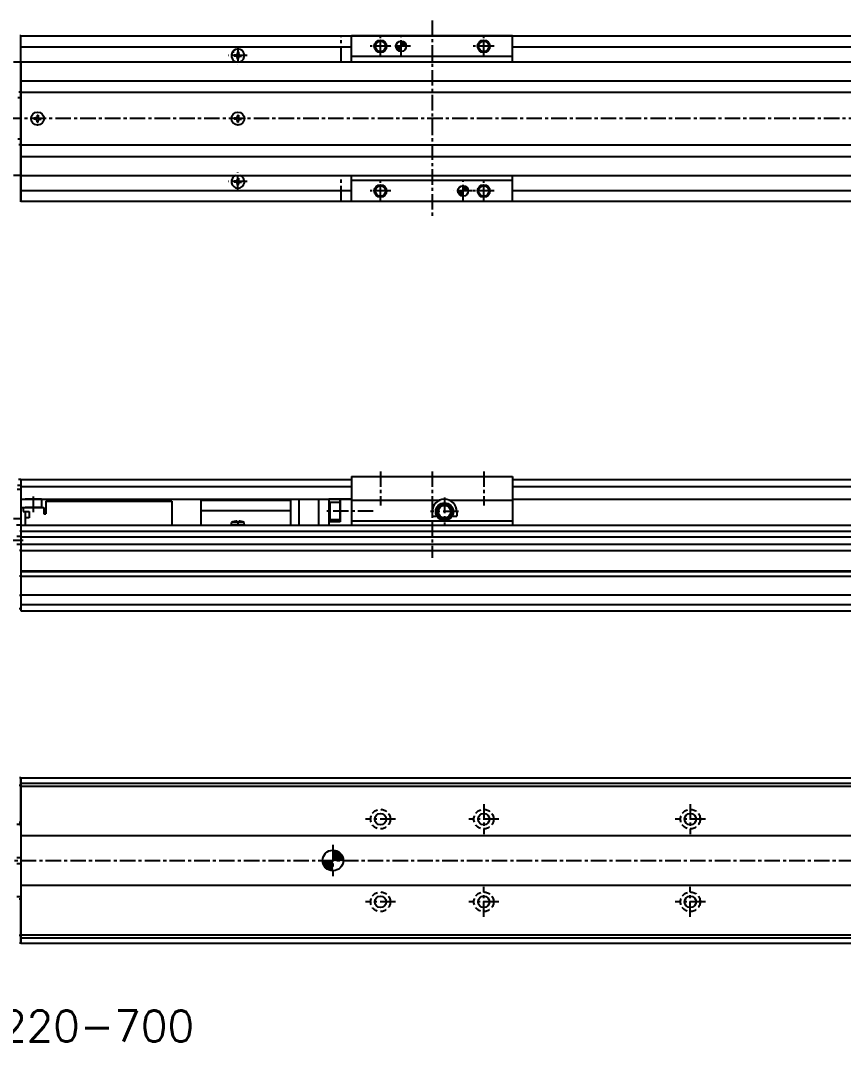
# Model space of a CAD drawing. Extents: x -463 to 733, y 41 to 537.
# Drawn here: x -263.8 to 134.6, y 41.4 to 536.9 of the extents above; entities that cross this region are included whole.
import ezdxf

# ---------------------------------------------------------------- set-up
doc = ezdxf.new("R2010")
doc.units = 0
for name, pattern in [('CENTER', [12, 7.5, -1.5, 1.5, -1.5]), ('DASHED', [4.5, 3, -1.5]), ('PHANTOM', [15, 7.5, -1.5, 1.5, -1.5, 1.5, -1.5])]:
    doc.linetypes.add(name, pattern=pattern)
doc.layers.get('0').update_dxf_attribs({"linetype": 'CONTINUOUS'})
doc.layers.add('CENTER', color=1, linetype='CENTER')
doc.styles.get("Standard").update_dxf_attribs({"font": 'txt', "bigfont": 'EXTFONT'})

# ---------------------------------------------------------------- blocks, each defined once
blk = doc.blocks.new('DTL0004')
at = {"color": 0, "linetype": 'CONTINUOUS'}
for p, q in [((-3.15, 0), (-3.04, 1.3)), ((3.15, 0), (-3.15, 0)), ((-0.4, 1.3), (-3.04, 1.3)), ((-0.4, 1.89), (-0.4, 0.9)), ((0.4, 0.9), (-0.4, 0.9)), ((0.4, 1.89), (0.4, 0.9)), ((3.04, 1.3), (0.4, 1.3)), ((3.15, 0), (3.04, 1.3))]:
    blk.add_line(p, q, dxfattribs=at)
for start, end in [(92.8723, 112.3565), (67.6435, 87.1277)]:
    blk.add_arc((0, -6.08), 7.98, start, end, dxfattribs=at)
at = {"color": 0}
blk.add_point((0, 0), dxfattribs=at)
blk.add_point((0, 0), dxfattribs=at)
blk = doc.blocks.new('*X5')
at = {"color": 0}
for p, q in [((-296.92, 152.53), (-296.85, 152.6)), ((-296.92, 152.3), (-296.64, 152.59)), ((-296.92, 152.08), (-296.44, 152.56)), ((-296.92, 151.86), (-296.26, 152.52)), ((-296.92, 151.63), (-296.09, 152.46)), ((-296.92, 151.41), (-295.93, 152.4)), ((-296.92, 151.18), (-295.78, 152.33)), ((-296.92, 150.96), (-295.64, 152.25)), ((-296.92, 150.74), (-295.5, 152.16)), ((-296.92, 150.51), (-295.37, 152.07)), ((-296.92, 150.29), (-295.25, 151.96)), ((-296.89, 150.1), (-295.14, 151.85)), ((-296.66, 150.1), (-295.03, 151.74)), ((-296.44, 150.1), (-294.93, 151.61)), ((-296.21, 150.1), (-294.84, 151.48)), ((-295.99, 150.1), (-294.75, 151.34)), ((-295.77, 150.1), (-294.67, 151.2)), ((-299.42, 150.03), (-299.34, 150.1)), ((-299.41, 149.82), (-299.12, 150.1)), ((-299.38, 149.63), (-298.9, 150.1)), ((-299.33, 149.44), (-298.67, 150.1)), ((-299.28, 149.27), (-298.45, 150.1)), ((-299.22, 149.11), (-298.23, 150.1)), ((-299.15, 148.96), (-298, 150.1)), ((-299.07, 148.82), (-297.78, 150.1)), ((-298.98, 148.68), (-297.56, 150.1)), ((-298.88, 148.55), (-297.33, 150.1)), ((-298.78, 148.43), (-297.11, 150.1)), ((-298.67, 148.32), (-296.92, 150.07)), ((-298.56, 148.21), (-296.92, 149.84)), ((-298.43, 148.11), (-296.92, 149.62)), ((-298.3, 148.02), (-296.92, 149.4)), ((-298.16, 147.93), (-296.92, 149.17)), ((-298.02, 147.86), (-296.92, 148.95)), ((-297.86, 147.79), (-296.92, 148.73)), ((-295.54, 150.1), (-294.61, 151.04)), ((-295.32, 150.1), (-294.55, 150.88)), ((-295.1, 150.1), (-294.5, 150.7)), ((-294.87, 150.1), (-294.46, 150.52)), ((-294.65, 150.1), (-294.43, 150.32)), ((-294.43, 150.1), (-294.42, 150.11)), ((-297.7, 147.73), (-296.92, 148.5)), ((-297.52, 147.68), (-296.92, 148.28)), ((-297.34, 147.64), (-296.92, 148.05)), ((-297.14, 147.61), (-296.92, 147.83)), ((-296.93, 147.6), (-296.92, 147.61))]:
    blk.add_line(p, q, dxfattribs=at)
blk = doc.blocks.new('*X6')
at = {"color": 0}
for p, q in [((-265.42, 313.16), (-265.26, 313.33)), ((-265.42, 313.27), (-265.36, 313.33)), ((-265.42, 313.05), (-265.16, 313.31)), ((-265.42, 312.94), (-265.07, 313.29)), ((-265.42, 312.82), (-264.99, 313.26)), ((-265.42, 312.71), (-264.91, 313.23)), ((-265.42, 312.6), (-264.83, 313.19)), ((-265.42, 312.49), (-264.76, 313.15)), ((-265.42, 312.38), (-264.7, 313.1)), ((-265.42, 312.27), (-264.63, 313.06)), ((-265.42, 312.15), (-264.57, 313)), ((-265.38, 312.09), (-264.52, 312.95)), ((-265.27, 312.09), (-264.46, 312.89)), ((-265.15, 312.09), (-264.42, 312.83)), ((-265.04, 312.09), (-264.37, 312.76)), ((-264.93, 312.09), (-264.33, 312.69)), ((-264.82, 312.09), (-264.29, 312.62)), ((-264.71, 312.09), (-264.26, 312.54)), ((-264.6, 312.09), (-264.23, 312.45)), ((-264.48, 312.09), (-264.2, 312.37)), ((-264.37, 312.09), (-264.19, 312.27)), ((-266.67, 312.02), (-266.61, 312.09)), ((-266.66, 311.92), (-266.5, 312.09)), ((-266.65, 311.83), (-266.38, 312.09)), ((-266.62, 311.74), (-266.27, 312.09)), ((-266.6, 311.65), (-266.16, 312.09)), ((-266.56, 311.57), (-266.05, 312.09)), ((-266.53, 311.5), (-265.94, 312.09)), ((-266.48, 311.43), (-265.83, 312.09)), ((-266.44, 311.36), (-265.71, 312.09)), ((-266.39, 311.3), (-265.6, 312.09)), ((-266.34, 311.24), (-265.49, 312.09)), ((-266.28, 311.18), (-265.42, 312.04)), ((-266.23, 311.13), (-265.42, 311.93)), ((-266.16, 311.08), (-265.42, 311.82)), ((-266.1, 311.03), (-265.42, 311.71)), ((-266.03, 310.99), (-265.42, 311.59)), ((-265.95, 310.95), (-265.42, 311.48)), ((-265.87, 310.92), (-265.42, 311.37)), ((-265.79, 310.89), (-265.42, 311.26)), ((-265.7, 310.87), (-265.42, 311.15)), ((-265.61, 310.85), (-265.42, 311.04)), ((-265.51, 310.84), (-265.42, 310.92)), ((-264.26, 312.09), (-264.18, 312.17))]:
    blk.add_line(p, q, dxfattribs=at)
blk = doc.blocks.new('*X7')
at = {"color": 0}
for p, q in [((-281.67, 347), (-281.58, 347.09)), ((-281.66, 346.9), (-281.47, 347.09)), ((-281.64, 346.81), (-281.36, 347.09)), ((-281.62, 346.72), (-281.25, 347.09)), ((-281.59, 346.63), (-281.14, 347.09)), ((-281.56, 346.56), (-281.03, 347.09)), ((-281.52, 346.48), (-280.91, 347.09)), ((-281.48, 346.41), (-280.8, 347.09)), ((-281.43, 346.35), (-280.69, 347.09)), ((-281.38, 346.28), (-280.58, 347.09)), ((-281.33, 346.22), (-280.47, 347.09)), ((-281.27, 346.17), (-280.42, 347.02)), ((-281.21, 346.12), (-280.42, 346.91)), ((-280.42, 348.25), (-280.34, 348.33)), ((-280.42, 348.14), (-280.24, 348.32)), ((-280.42, 348.02), (-280.14, 348.3)), ((-280.42, 347.91), (-280.05, 348.28)), ((-280.42, 347.8), (-279.97, 348.25)), ((-280.42, 347.69), (-279.89, 348.22)), ((-280.42, 347.58), (-279.82, 348.18)), ((-280.42, 347.46), (-279.75, 348.14)), ((-280.42, 347.35), (-279.68, 348.09)), ((-280.42, 347.24), (-279.62, 348.04)), ((-280.42, 347.13), (-279.56, 347.99)), ((-280.35, 347.09), (-279.51, 347.94)), ((-280.24, 347.09), (-279.45, 347.88)), ((-280.13, 347.09), (-279.41, 347.81)), ((-280.02, 347.09), (-279.36, 347.74)), ((-279.91, 347.09), (-279.32, 347.67)), ((-279.8, 347.09), (-279.28, 347.6)), ((-279.68, 347.09), (-279.25, 347.52)), ((-279.57, 347.09), (-279.22, 347.44)), ((-279.46, 347.09), (-279.2, 347.35)), ((-279.35, 347.09), (-279.18, 347.25)), ((-279.24, 347.09), (-279.17, 347.15)), ((-281.15, 346.07), (-280.42, 346.79)), ((-281.08, 346.02), (-280.42, 346.68)), ((-281.01, 345.98), (-280.42, 346.57)), ((-280.94, 345.95), (-280.42, 346.46)), ((-280.86, 345.91), (-280.42, 346.35)), ((-280.77, 345.89), (-280.42, 346.23)), ((-280.68, 345.86), (-280.42, 346.12)), ((-280.59, 345.85), (-280.42, 346.01)), ((-280.48, 345.84), (-280.42, 345.9))]:
    blk.add_line(p, q, dxfattribs=at)

msp = doc.modelspace()

# ---------------------------------------------------------------- linework, layer by layer
at = {"color": 7, "linetype": 'CONTINUOUS'}
for p, q in [((-263.52, 529.44), (-264.1, 529.44)), ((-263.52, 516.94), (-263.52, 529.44)), ((-263.52, 529.44), (718.48, 529.44)), ((-263.52, 449.44), (-263.52, 529.44)), ((-25.52, 529.44), (-103.52, 529.44)), ((-103.52, 516.94), (-103.52, 529.44)), ((-25.52, 516.94), (-25.52, 529.44)), ((-263.52, 524.24), (-103.52, 524.24)), ((-160.77, 521.69), (-160.27, 521.69)), ((-158.77, 521.69), (-158.77, 520.93)), ((-158.27, 521.69), (-158.27, 520.93)), ((-25.52, 524.24), (718.48, 524.24)), ((-267.19, 516.94), (-263.52, 516.94)), ((-263.52, 516.94), (-263.52, 461.94)), ((-263.52, 516.94), (718.48, 516.94)), ((-263.52, 516.94), (-103.52, 516.94)), ((-160.27, 520.19), (-160.27, 519.69)), ((-159.52, 520.19), (-160.27, 520.19)), ((-159.52, 519.69), (-160.27, 519.69)), ((-158.77, 518.19), (-158.77, 518.94)), ((-158.77, 518.19), (-158.27, 518.19)), ((-158.27, 518.19), (-158.27, 518.94)), ((-157.52, 520.19), (-156.77, 520.19)), ((-157.52, 519.69), (-156.77, 519.69)), ((-156.77, 520.19), (-156.77, 519.69)), ((-25.52, 519.44), (-103.52, 519.44)), ((-25.52, 516.94), (718.48, 516.94)), ((-263.52, 507.71), (718.48, 507.71)), ((-263.52, 502.19), (-264.6, 502.19)), ((-263.52, 502.17), (718.48, 502.17)), ((-263.52, 499.44), (-265.03, 499.44)), ((-255.77, 491.19), (-255.77, 490.43)), ((-255.77, 491.19), (-255.27, 491.19)), ((-255.27, 491.19), (-255.27, 490.43)), ((-158.77, 491.19), (-158.77, 490.43)), ((-158.77, 491.19), (-158.27, 491.19)), ((-158.27, 491.19), (-158.27, 490.43)), ((-257.27, 489.69), (-257.27, 489.19)), ((-256.52, 489.69), (-257.27, 489.69)), ((-256.52, 489.19), (-257.27, 489.19)), ((-255.77, 487.69), (-255.77, 488.44)), ((-255.77, 487.69), (-255.27, 487.69)), ((-255.27, 487.69), (-255.27, 488.44)), ((-254.52, 489.69), (-253.77, 489.69)), ((-254.52, 489.19), (-253.77, 489.19)), ((-253.77, 489.69), (-253.77, 489.19)), ((-160.27, 489.69), (-160.27, 489.19)), ((-159.52, 489.69), (-160.27, 489.69)), ((-159.52, 489.19), (-160.27, 489.19)), ((-158.77, 487.69), (-158.77, 488.44)), ((-158.77, 487.69), (-158.27, 487.69)), ((-158.27, 487.69), (-158.27, 488.44)), ((-157.52, 489.69), (-156.77, 489.69)), ((-157.52, 489.19), (-156.77, 489.19)), ((-156.77, 489.69), (-156.77, 489.19)), ((-263.52, 479.44), (-265.03, 479.44)), ((-263.52, 476.69), (-264.6, 476.69)), ((-263.52, 476.7), (718.48, 476.7)), ((-263.52, 471.17), (718.48, 471.17)), ((-263.52, 461.94), (-267.19, 461.94)), ((-263.52, 461.94), (-263.52, 449.44)), ((-263.52, 461.94), (-103.52, 461.94)), ((-261.52, 461.94), (720.48, 461.94)), ((-103.52, 449.44), (-103.52, 461.94)), ((-25.52, 461.94), (718.48, 461.94)), ((-25.52, 449.44), (-25.52, 461.94)), ((-160.27, 459.19), (-160.27, 458.69)), ((-159.52, 459.19), (-160.27, 459.19)), ((-159.52, 458.69), (-160.27, 458.69)), ((-158.77, 460.69), (-158.77, 459.93)), ((-158.77, 460.69), (-158.27, 460.69)), ((-158.77, 457.19), (-158.77, 457.94)), ((-158.77, 457.19), (-158.27, 457.19)), ((-158.27, 460.69), (-158.27, 459.93)), ((-158.27, 457.19), (-158.27, 457.94)), ((-157.52, 459.19), (-156.77, 459.19)), ((-157.52, 458.69), (-156.77, 458.69)), ((-156.77, 459.19), (-156.77, 458.69)), ((-25.52, 459.44), (-103.52, 459.44)), ((-263.52, 454.64), (-103.52, 454.64)), ((-25.52, 454.64), (718.48, 454.64)), ((-263.52, 449.44), (-264.1, 449.44)), ((-263.52, 449.44), (718.48, 449.44)), ((-103.52, 449.44), (-25.52, 449.44)), ((-263.52, 314.76), (-264.7, 314.76)), ((-263.52, 314.76), (-263.52, 305.26)), ((-263.52, 314.76), (-263.52, 252.26)), ((-263.52, 314.76), (-103.52, 314.76)), ((-263.52, 314.76), (-263.52, 305.26)), ((-103.52, 316.26), (-25.52, 316.26)), ((-103.52, 316.26), (-103.52, 292.76)), ((-25.52, 316.26), (-25.52, 292.76)), ((-25.52, 314.76), (718.48, 314.76)), ((-263.52, 309.99), (-265.37, 309.99)), ((-263.52, 311.87), (-265.21, 311.87)), ((-263.52, 311.4), (-103.52, 311.4)), ((-25.52, 311.4), (718.48, 311.4)), ((-263.52, 305.26), (-103.52, 305.26)), ((-253.52, 305.26), (-261.52, 305.26)), ((-253.52, 305.26), (-253.52, 301.26)), ((-251.52, 304.26), (-190.52, 304.26)), ((-251.52, 304.26), (-251.52, 298.26)), ((-190.52, 304.26), (-190.52, 292.76)), ((-176.52, 305.26), (-176.52, 292.76)), ((-176.52, 304.79), (-133.02, 304.79)), ((-133.02, 305.26), (-133.02, 292.76)), ((-129.02, 305.26), (-129.02, 292.76)), ((-119.52, 305.26), (-119.52, 292.76)), ((-114.52, 305.26), (-114.52, 292.76)), ((-103.52, 305.26), (-114.52, 305.26)), ((-103.52, 305.26), (-114.52, 305.26)), ((-114.02, 303.26), (-114.02, 295.76)), ((-114.02, 303.26), (-114.02, 295.76)), ((-109.02, 303.76), (-113.52, 303.76)), ((-109.02, 303.76), (-113.52, 303.76)), ((-109.02, 294.26), (-109.02, 305.26)), ((-109.02, 305.26), (-109.02, 294.26)), ((-103.52, 304.89), (-60.59, 304.89)), ((-56.44, 304.89), (-25.52, 304.89)), ((-25.52, 305.26), (718.48, 305.26)), ((-263.52, 301.26), (-252.52, 301.26)), ((-262.52, 301.26), (-262.52, 299.26)), ((-262.52, 299.26), (-259.52, 299.26)), ((-253.52, 301.26), (-261.52, 301.26)), ((-261.52, 299.26), (-261.52, 292.76)), ((-259.52, 299.26), (-259.52, 296.26)), ((-252.52, 301.26), (-252.52, 298.26)), ((-252.52, 298.26), (-251.52, 298.26)), ((-176.52, 299.8), (-133.02, 299.8)), ((-64.52, 299.26), (-64.52, 297.01)), ((-52.52, 299.26), (-52.52, 297.01)), ((-263.52, 295.76), (-267.19, 295.76)), ((-263.52, 292.76), (-265.76, 292.76)), ((-263.52, 292.76), (718.48, 292.76)), ((-263.52, 292.76), (-263.52, 251.26)), ((-259.52, 296.26), (-261.52, 296.26)), ((-109.02, 294.26), (-114.52, 294.26)), ((-109.02, 294.26), (-114.52, 294.26)), ((-109.02, 295.26), (-113.52, 295.26)), ((-109.02, 295.26), (-113.52, 295.26)), ((-103.52, 294.76), (-25.52, 294.76)), ((-64.52, 297.01), (-62.13, 297.01)), ((-54.91, 297.01), (-52.52, 297.01)), ((-263.52, 289.76), (-264.1, 289.76)), ((-263.52, 289.76), (718.48, 289.76)), ((-263.52, 287.16), (-265.49, 287.16)), ((-263.52, 283.36), (-265.49, 283.36)), ((-263.52, 287.01), (718.48, 287.01)), ((-263.52, 283.51), (718.48, 283.51)), ((-263.52, 280.49), (-264.3, 280.49)), ((-263.52, 280.49), (718.48, 280.49)), ((-263.52, 268.02), (-264.3, 268.02)), ((-263.52, 270.56), (718.48, 270.56)), ((-263.52, 270.26), (718.48, 270.26)), ((-263.52, 268.02), (718.48, 268.02)), ((-263.52, 258.76), (-264.25, 258.76)), ((-263.52, 259.03), (718.48, 259.03)), ((-263.52, 254.26), (718.48, 254.26)), ((-263.52, 252.26), (-264.46, 252.26)), ((-263.52, 251.26), (718.48, 251.26)), ((-263.52, 170.47), (-264.25, 170.47)), ((-263.52, 170.47), (-263.52, 90.47)), ((-263.52, 170.47), (718.48, 170.47)), ((-263.52, 166.72), (-263.52, 170.47)), ((-263.52, 166.72), (-264.46, 166.72)), ((-263.52, 167.87), (718.48, 167.87)), ((-263.52, 148.97), (-263.52, 166.72)), ((-263.52, 166.47), (718.48, 166.47)), ((-264.46, 148.97), (-263.52, 148.97)), ((-263.52, 148.97), (-263.52, 147.99)), ((-265.52, 147.97), (-263.52, 147.97)), ((-263.52, 147.05), (-263.52, 147.99)), ((-263.52, 147.97), (-263.52, 131.97)), ((-263.52, 147.05), (-263.52, 146.52)), ((-263.52, 142.47), (718.48, 142.47)), ((-265.52, 131.97), (-263.52, 131.97)), ((-265.52, 128.97), (-263.52, 128.97)), ((-263.52, 128.97), (-263.52, 112.97)), ((-263.52, 118.47), (718.48, 118.47)), ((-263.52, 114.42), (-263.52, 113.9)), ((-265.52, 112.97), (-263.52, 112.97)), ((-264.46, 111.97), (-263.52, 111.97)), ((-263.52, 113.9), (-263.52, 112.96)), ((-263.52, 112.96), (-263.52, 111.97)), ((-263.52, 94.23), (-263.52, 111.97)), ((-263.52, 94.23), (-264.46, 94.23)), ((-263.52, 94.47), (718.48, 94.47)), ((-263.52, 90.47), (-263.52, 94.23)), ((-263.52, 90.47), (-264.25, 90.47)), ((-263.52, 93.07), (718.48, 93.07)), ((-263.52, 90.47), (718.48, 90.47))]:
    msp.add_line(p, q, dxfattribs=at)
at = {"color": 3, "linetype": 'PHANTOM'}
for p, q in [((-108.52, 516.94), (-108.52, 529.44)), ((-108.52, 449.44), (-108.52, 461.94))]:
    msp.add_line(p, q, dxfattribs=at)
at = {"color": 7, "linetype": 'CONTINUOUS'}
for centre, radius in [((-89.52, 524.44), 3), ((-89.52, 524.44), 2.5), ((-79.52, 524.44), 2.5), ((-39.52, 524.44), 3), ((-39.52, 524.44), 2.5), ((-255.52, 489.44), 3.15), ((-158.52, 489.44), 3.15), ((-89.52, 454.44), 3), ((-89.52, 454.44), 2.5), ((-49.52, 454.44), 2.5), ((-39.52, 454.44), 3), ((-39.52, 454.44), 2.5), ((-58.52, 299.26), 4.25), ((-58.52, 299.26), 3.75), ((-58.52, 299.26), 3), ((-89.52, 150.47), 2.75), ((-39.52, 150.47), 2.75), ((60.48, 150.47), 2.75), ((-112.52, 130.47), 5), ((-89.52, 110.47), 2.75), ((-39.52, 110.47), 2.75), ((60.48, 110.47), 2.75)]:
    msp.add_circle(centre, radius, dxfattribs=at)
at = {"color": 3, "linetype": 'DASHED'}
for centre in [(-89.52, 150.47), (-39.52, 150.47), (60.48, 150.47), (-89.52, 110.47), (-39.52, 110.47), (60.48, 110.47)]:
    msp.add_circle(centre, 4.75, dxfattribs=at)
at = {"color": 7, "linetype": 'CONTINUOUS'}
for centre, radius, start, end in [((-158.52, 519.94), 3.15, 287.7528, 252.2472), ((-159.52, 520.93), 0.748, 270, 0), ((-157.52, 520.93), 0.748, 180, 270), ((-159.52, 518.94), 0.748, 0, 90.0001), ((-157.52, 518.94), 0.748, 90, 180), ((-256.52, 490.43), 0.748, 270, 0), ((-256.52, 488.44), 0.748, 0, 90.0001), ((-254.52, 490.43), 0.748, 180, 270), ((-254.52, 488.44), 0.748, 90, 180), ((-159.52, 490.43), 0.748, 270, 0), ((-159.52, 488.44), 0.748, 0, 90.0001), ((-157.52, 490.43), 0.748, 180, 270), ((-157.52, 488.44), 0.748, 90, 180), ((-158.52, 458.94), 3.15, 107.7528, 72.2472), ((-159.52, 459.93), 0.748, 270, 0), ((-159.52, 457.94), 0.748, 0, 90.0001), ((-157.52, 459.93), 0.748, 180, 270), ((-157.52, 457.94), 0.748, 90, 180), ((-113.52, 303.26), 0.5, 90, 180), ((-113.52, 303.26), 0.5, 90, 180), ((-58.52, 299.26), 6, 0, 180), ((-113.52, 295.76), 0.5, 180, 270), ((-113.52, 295.76), 0.5, 180, 270)]:
    msp.add_arc(centre, radius, start, end, dxfattribs=at)
at = {"layer": 'CENTER', "color": 1, "linetype": 'CENTER'}
for p, q in [((-64.52, 536.94), (-64.52, 441.94)), ((-89.52, 519.4), (-89.52, 529.48)), ((-79.52, 519.9), (-79.52, 528.98)), ((-39.52, 519.4), (-39.52, 529.48)), ((-158.52, 524.48), (-158.52, 515.4)), ((-84.48, 524.44), (-94.56, 524.44)), ((-74.98, 524.44), (-84.06, 524.44)), ((-34.48, 524.44), (-44.56, 524.44)), ((-153.98, 519.94), (-163.06, 519.94)), ((732.64, 489.44), (-300.94, 489.44)), ((-158.52, 454.4), (-158.52, 463.48)), ((-153.98, 458.94), (-163.06, 458.94)), ((-89.52, 449.4), (-89.52, 459.48)), ((-49.52, 449.9), (-49.52, 458.98)), ((-39.52, 449.4), (-39.52, 459.48)), ((-84.48, 454.44), (-94.56, 454.44)), ((-44.98, 454.44), (-54.06, 454.44)), ((-34.48, 454.44), (-44.56, 454.44)), ((-89.52, 318.76), (-89.52, 302.3)), ((-64.52, 318.76), (-64.52, 276.88)), ((-39.52, 318.76), (-39.52, 302.3)), ((-257.52, 299.07), (-257.52, 307.44)), ((-58.52, 306.05), (-58.52, 292.47)), ((-92.98, 299.51), (-116.68, 299.51)), ((-92.98, 299.51), (-116.48, 299.51)), ((-51.73, 299.26), (-65.31, 299.26)), ((-262.51, 285.26), (-269.29, 285.26)), ((-39.52, 157.76), (-39.52, 143.18)), ((60.48, 157.76), (60.48, 143.18)), ((-82.23, 150.47), (-96.81, 150.47)), ((-32.23, 150.47), (-46.81, 150.47)), ((67.77, 150.47), (53.19, 150.47)), ((-112.52, 138.01), (-112.52, 122.93)), ((-311.63, 130.47), (729.71, 130.47)), ((-39.52, 103.18), (-39.52, 117.76)), ((60.48, 103.18), (60.48, 117.76)), ((-82.23, 110.47), (-96.81, 110.47)), ((-32.23, 110.47), (-46.81, 110.47)), ((67.77, 110.47), (53.19, 110.47))]:
    msp.add_line(p, q, dxfattribs=at)

# ---------------------------------------------------------------- block references
at = {"color": 7, "linetype": 'CONTINUOUS', "xscale": 2, "yscale": 2, "zscale": 2}
for name in ['*X7', '*X6', '*X5']:
    msp.add_blockref(name, (481.33, -169.74), dxfattribs=at)
at = {"color": 7, "linetype": 'CONTINUOUS', "zscale": 2}
msp.add_blockref('DTL0004', (-158.52, 292.76), dxfattribs=at)

# ---------------------------------------------------------------- texts
at = {"color": 7, "linetype": 'CONTINUOUS'}
msp.add_text('RSH205_210_220-700', height=15, dxfattribs=at).set_placement((-411.85, 42.83))

doc.saveas('drawing.dxf')
